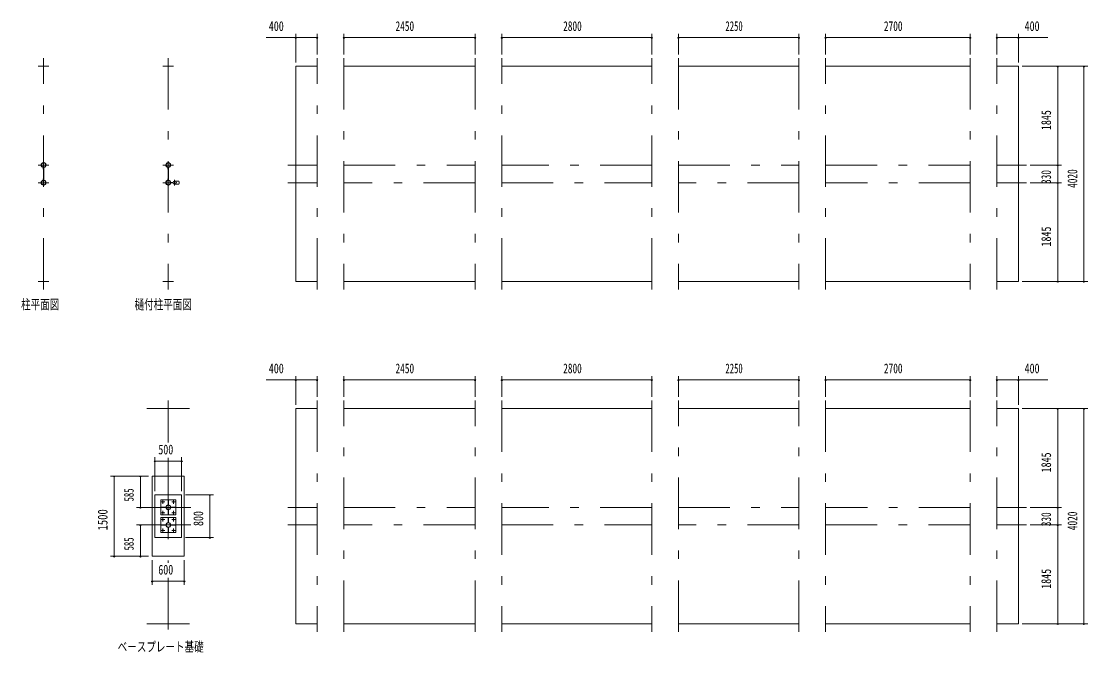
# Model space of a CAD drawing. Units: millimetres, scale not verified. Extents: x -31545 to 31552, y -14700 to 14700.
# Drawn here: x -31545 to -11624, y -11328 to 468 of the extents above; entities that cross this region are included whole.
import ezdxf
from ezdxf.enums import TextEntityAlignment as Align

# ---------------------------------------------------------------- set-up
doc = ezdxf.new("R2010")
doc.units = ezdxf.units.MM
doc.header["$LTSCALE"] = 80
doc.linetypes.add('USER3', pattern=[24, 12, -5, 2, -5])
for name, color, linetype, lineweight in [('0-2_1-07BOLD', 7, 'Continuous', 18), ('0-3_1-27CENTER', 3, 'USER3', 18), ('0-5_1-57DIM', 3, 'Continuous', 18)]:
    doc.layers.add(name, color=color, linetype=linetype, lineweight=lineweight)
doc.styles.add('ＭＳ ゴシック', font='')
doc.styles.get('ＭＳ ゴシック').set_extended_font_data('MS Gothic')

msp = doc.modelspace()

# ---------------------------------------------------------------- linework, layer by layer
at = {"layer": '0-2_1-07BOLD'}
for p, q in [((-31230.23, -372.46), (-31030.23, -372.46)), ((-28700.5, -372.46), (-28900.5, -372.46)), ((-23069.05, -372.46), (-25519.05, -372.46)), ((-19769.05, -372.46), (-22569.05, -372.46)), ((-17019.04, -372.46), (-19269.05, -372.46)), ((-13819.05, -372.46), (-16519.04, -372.46)), ((-31133.22, -2261.9), (-31133.22, -2503.01)), ((-31127.22, -2503.01), (-31127.22, -2261.9)), ((-28803.52, -2503.01), (-28803.52, -2261.9)), ((-28797.51, -2261.9), (-28797.51, -2503.01)), ((-28756.06, -2544.45), (-28709.85, -2544.45)), ((-28709.85, -2550.45), (-28756.06, -2550.45)), ((-28711.24, -2542.85), (-28754.59, -2542.85)), ((-28754.59, -2552.06), (-28711.24, -2552.06)), ((-28605.41, -2519.96), (-28672.99, -2519.96)), ((-28672.99, -2574.96), (-28605.41, -2574.96)), ((-31030.23, -4392.46), (-31230.23, -4392.46)), ((-28900.5, -4392.46), (-28700.5, -4392.46)), ((-25519.05, -4392.46), (-23069.05, -4392.46)), ((-22569.05, -4392.46), (-19769.05, -4392.46)), ((-19269.05, -4392.46), (-17019.04, -4392.46)), ((-16519.04, -4392.46), (-13819.05, -4392.46)), ((-28400.5, -6767.46), (-29200.5, -6767.46)), ((-25519.05, -6767.46), (-23069.05, -6767.46)), ((-22569.05, -6767.46), (-19769.05, -6767.46)), ((-19269.05, -6767.46), (-17019.04, -6767.46)), ((-16519.04, -6767.46), (-13819.05, -6767.46)), ((-28797.5, -8547.91), (-28803.5, -8547.91)), ((-28865.05, -8609.46), (-28865.05, -8615.46)), ((-28803.5, -8677.01), (-28797.5, -8677.01)), ((-28735.95, -8615.46), (-28735.95, -8609.46)), ((-28865.05, -8945.45), (-28865.05, -8939.45)), ((-28803.5, -8877.9), (-28797.5, -8877.9)), ((-28735.95, -8939.45), (-28735.95, -8945.45)), ((-28797.5, -9007.01), (-28803.5, -9007.01)), ((-29200.5, -10787.46), (-28400.5, -10787.46)), ((-23069.05, -10787.46), (-25519.05, -10787.46)), ((-19769.05, -10787.46), (-22569.05, -10787.46)), ((-17019.04, -10787.46), (-19269.05, -10787.46)), ((-13819.05, -10787.46), (-16519.04, -10787.46))]:
    msp.add_line(p, q, dxfattribs=at)
for points in [[(-26019.05, -372.46), (-26419.05, -372.46), (-26419.05, -4392.46), (-26019.05, -4392.46)], [(-13319.05, -4392.46), (-12919.05, -4392.46), (-12919.05, -372.46), (-13319.05, -372.46)], [(-31133.22, -2292.46), (-31134.82, -2292.46), (-31134.82, -2263.38)], [(-31125.62, -2263.38), (-31125.62, -2292.46), (-31127.22, -2292.46)], [(-28805.12, -2263.38), (-28805.12, -2292.46), (-28803.52, -2292.46)], [(-28797.51, -2292.46), (-28795.91, -2292.46), (-28795.91, -2263.38)], [(-31134.82, -2501.54), (-31134.82, -2472.46), (-31133.22, -2472.46)], [(-31127.22, -2472.46), (-31125.62, -2472.46), (-31125.62, -2501.54)], [(-28803.52, -2472.46), (-28805.12, -2472.46), (-28805.12, -2501.54)], [(-28795.91, -2501.54), (-28795.91, -2472.46), (-28797.51, -2472.46)], [(-26019.05, -10787.46), (-26419.05, -10787.46), (-26419.05, -6767.46), (-26019.05, -6767.46)], [(-13319.05, -6767.46), (-12919.05, -6767.46), (-12919.05, -10787.46), (-13319.05, -10787.46)]]:
    msp.add_lwpolyline(points, dxfattribs=at)
for points in [[(-29100.5, -8027.45), (-29100.5, -9527.46), (-28500.5, -9527.46), (-28500.5, -8027.45)], [(-29050.5, -8377.46), (-28550.5, -8377.46), (-28550.5, -9177.46), (-29050.5, -9177.46)], [(-28940.5, -8472.46), (-28940.5, -8752.46), (-28660.5, -8752.46), (-28660.5, -8472.46)], [(-28797.5, -8567.91), (-28803.5, -8567.91), (-28803.5, -8472.91), (-28797.5, -8472.91)], [(-28940.05, -8609.46), (-28940.05, -8615.46), (-28845.05, -8615.46), (-28845.05, -8609.46)], [(-28803.5, -8657.01), (-28797.5, -8657.01), (-28797.5, -8752.01), (-28803.5, -8752.01)], [(-28755.95, -8615.46), (-28755.95, -8609.46), (-28660.95, -8609.46), (-28660.95, -8615.46)], [(-28940.5, -8802.45), (-28660.5, -8802.45), (-28660.5, -9082.45), (-28940.5, -9082.45)], [(-28845.05, -8945.45), (-28940.05, -8945.45), (-28940.05, -8939.45), (-28845.05, -8939.45)], [(-28803.5, -8802.9), (-28797.5, -8802.9), (-28797.5, -8897.9), (-28803.5, -8897.9)], [(-28755.95, -8939.45), (-28660.95, -8939.45), (-28660.95, -8945.45), (-28755.95, -8945.45)], [(-28797.5, -8987.01), (-28797.5, -9082), (-28803.5, -9082), (-28803.5, -8987.01)]]:
    msp.add_lwpolyline(points, close=True, dxfattribs=at)
for centre, radius in [((-31130.23, -2217.46), 44.55), ((-31130.23, -2217.46), 40.35), ((-31130.23, -2169.06), 2.25), ((-28800.51, -2217.46), 44.55), ((-28800.51, -2217.46), 40.35), ((-28800.51, -2169.06), 2.25), ((-31130.23, -2547.46), 44.55), ((-31130.23, -2547.46), 40.35), ((-28800.51, -2547.46), 46.15), ((-28800.51, -2547.46), 44.55), ((-28800.51, -2547.46), 40.35), ((-28682.51, -2547.46), 27.5), ((-28651.16, -2547.46), 2.25), ((-31130.23, -2595.86), 2.25), ((-28800.51, -2595.86), 2.25), ((-28900.5, -8512.46), 8), ((-28700.5, -8512.46), 8), ((-28900.5, -8712.46), 8), ((-28800.5, -8612.46), 44.55), ((-28800.5, -8612.46), 40.35), ((-28700.5, -8712.46), 8), ((-28900.5, -8842.45), 8), ((-28800.5, -8942.45), 44.55), ((-28800.5, -8942.45), 40.35), ((-28700.5, -8842.45), 8), ((-28900.5, -9042.45), 8), ((-28700.5, -9042.45), 8)]:
    msp.add_circle(centre, radius, dxfattribs=at)
for centre, radius, start, end in [((-31130.22, -2217.46), 46.15, 93.78961, 264.28209), ((-31130.23, -2169.06), 3.85, 322.09525, 270.00276), ((-31130.22, -2217.46), 46.15, 275.72758, 90.00154), ((-28800.51, -2217.46), 46.15, 89.99846, 264.27242), ((-28800.51, -2169.06), 3.85, 269.99724, 217.90475), ((-28800.51, -2217.46), 46.15, 275.71791, 86.21039), ((-31130.22, -2547.46), 46.15, 95.71837, 266.21085), ((-31130.22, -2547.46), 46.15, 269.99892, 84.27287), ((-28682.51, -2547.46), 29.1, 0, 170.90512), ((-28682.51, -2547.46), 29.1, 189.09599, 354.06984), ((-28699.91, -2547.46), 44.9, 19.58864, 37.76454), ((-28699.91, -2547.46), 44.9, 322.23546, 340.41136), ((-28651.16, -2547.46), 3.85, 180, 128.65778), ((-28640.9, -2547.46), 44.9, 322.23546, 37.76454), ((-31130.23, -2595.86), 3.85, 90, 37.90752), ((-28800.51, -2595.86), 3.85, 142.09248, 90)]:
    msp.add_arc(centre, radius, start, end, dxfattribs=at)
at = {"layer": '0-3_1-27CENTER'}
for p, q in [((-31130.23, -4542.46), (-31130.23, -222.46)), ((-28800.5, -222.46), (-28800.5, -4542.46)), ((-26019.05, -4542.46), (-26019.05, -222.46)), ((-25519.05, -222.46), (-25519.05, -4542.46)), ((-23069.05, -222.46), (-23069.05, -4542.46)), ((-22569.05, -4542.46), (-22569.05, -222.46)), ((-19769.05, -4542.46), (-19769.05, -222.46)), ((-19269.05, -222.46), (-19269.05, -4542.46)), ((-17019.04, -222.46), (-17019.04, -4542.46)), ((-16519.04, -4542.46), (-16519.04, -222.46)), ((-13819.05, -222.46), (-13819.05, -4542.46)), ((-13319.05, -4542.46), (-13319.05, -222.46)), ((-31030.23, -2217.46), (-31230.23, -2217.46)), ((-28700.5, -2217.46), (-28900.5, -2217.46)), ((-26019.05, -2217.46), (-26569.04, -2217.46)), ((-25519.05, -2217.46), (-23069.05, -2217.46)), ((-19769.05, -2217.46), (-22569.05, -2217.46)), ((-19269.05, -2217.46), (-17019.04, -2217.46)), ((-16519.04, -2217.46), (-13819.05, -2217.46)), ((-13319.05, -2217.46), (-12769.04, -2217.46)), ((-31230.23, -2547.46), (-31030.23, -2547.46)), ((-28900.5, -2547.46), (-28700.5, -2547.46)), ((-28732.98, -2558.22), (-28732.98, -2536.69)), ((-28682.51, -2492.46), (-28682.51, -2602.46)), ((-26569.04, -2547.46), (-26019.05, -2547.46)), ((-23069.05, -2547.46), (-25519.05, -2547.46)), ((-22569.05, -2547.46), (-19769.05, -2547.46)), ((-17019.04, -2547.46), (-19269.05, -2547.46)), ((-13819.05, -2547.46), (-16519.04, -2547.46)), ((-12769.04, -2547.46), (-13319.05, -2547.46)), ((-28800.5, -6617.46), (-28800.5, -7398.87)), ((-26019.05, -6617.46), (-26019.05, -10937.46)), ((-25519.05, -10937.46), (-25519.05, -6617.46)), ((-23069.05, -10937.46), (-23069.05, -6617.46)), ((-22569.05, -6617.46), (-22569.05, -10937.46)), ((-19769.05, -6617.46), (-19769.05, -10937.46)), ((-19269.05, -10937.46), (-19269.05, -6617.46)), ((-17019.04, -10937.46), (-17019.04, -6617.46)), ((-16519.04, -6617.46), (-16519.04, -10937.46)), ((-13819.05, -6617.46), (-13819.05, -10937.46)), ((-13319.05, -10937.46), (-13319.05, -6617.46)), ((-28800.5, -7687.46), (-28800.5, -9647.46)), ((-28934.64, -8512.46), (-28866.35, -8512.46)), ((-28900.5, -8546.6), (-28900.5, -8478.31)), ((-28734.64, -8512.46), (-28666.35, -8512.46)), ((-28700.5, -8478.31), (-28700.5, -8546.6)), ((-28380.5, -8612.46), (-29200.5, -8612.46)), ((-28866.35, -8712.46), (-28934.64, -8712.46)), ((-28900.5, -8746.6), (-28900.5, -8678.31)), ((-28666.35, -8712.46), (-28734.64, -8712.46)), ((-28700.5, -8678.31), (-28700.5, -8746.6)), ((-26019.05, -8612.46), (-26569.04, -8612.46)), ((-25519.05, -8612.46), (-23069.05, -8612.46)), ((-19769.05, -8612.46), (-22569.05, -8612.46)), ((-19269.05, -8612.46), (-17019.04, -8612.46)), ((-13819.05, -8612.46), (-16519.04, -8612.46)), ((-13319.05, -8612.46), (-12769.04, -8612.46)), ((-29200.5, -8942.45), (-28380.5, -8942.45)), ((-28934.64, -8842.45), (-28866.35, -8842.45)), ((-28900.5, -8876.6), (-28900.5, -8808.31)), ((-28734.64, -8842.45), (-28666.35, -8842.45)), ((-28700.5, -8808.31), (-28700.5, -8876.6)), ((-26569.04, -8942.46), (-26019.05, -8942.46)), ((-23069.05, -8942.46), (-25519.05, -8942.46)), ((-22569.05, -8942.46), (-19769.05, -8942.46)), ((-17019.04, -8942.46), (-19269.05, -8942.46)), ((-16519.04, -8942.46), (-13819.05, -8942.46)), ((-12769.04, -8942.46), (-13319.05, -8942.46)), ((-28866.35, -9042.45), (-28934.64, -9042.45)), ((-28900.5, -9076.6), (-28900.5, -9008.31)), ((-28666.35, -9042.45), (-28734.64, -9042.45)), ((-28700.5, -9008.31), (-28700.5, -9076.6)), ((-28800.5, -9932.27), (-28800.5, -10937.46))]:
    msp.add_line(p, q, dxfattribs=at)
at = {"layer": '0-5_1-57DIM'}
for p, q in [((-26419.05, 232.54), (-26419.05, -302.46)), ((-26019.05, -152.46), (-26019.05, 232.54)), ((-25519.05, -152.46), (-25519.05, 232.54)), ((-23069.05, 232.54), (-23069.05, -152.46)), ((-22569.05, -152.46), (-22569.05, 232.54)), ((-19769.05, -152.46), (-19769.05, 232.54)), ((-19269.05, -152.46), (-19269.05, 232.54)), ((-17019.04, 232.54), (-17019.04, -152.46)), ((-16519.04, -152.46), (-16519.04, 232.54)), ((-13819.05, 232.54), (-13819.05, -152.46)), ((-13319.05, -152.46), (-13319.05, 232.54)), ((-12919.05, 232.54), (-12919.05, -302.46)), ((-26419.05, 162.54), (-26968.55, 162.54)), ((-26405.05, 162.54), (-26433.05, 162.54)), ((-26419.05, 162.54), (-26019.05, 162.54)), ((-26005.05, 162.54), (-26033.05, 162.54)), ((-25505.05, 162.54), (-25533.05, 162.54)), ((-25519.05, 162.54), (-23069.05, 162.54)), ((-23055.05, 162.54), (-23083.05, 162.54)), ((-22555.05, 162.54), (-22583.05, 162.54)), ((-22569.05, 162.54), (-19769.05, 162.54)), ((-19755.05, 162.54), (-19783.05, 162.54)), ((-19255.05, 162.54), (-19283.05, 162.54)), ((-19269.05, 162.54), (-17019.04, 162.54)), ((-17005.04, 162.54), (-17033.04, 162.54)), ((-16505.04, 162.54), (-16533.04, 162.54)), ((-16519.04, 162.54), (-13819.05, 162.54)), ((-13805.05, 162.54), (-13833.05, 162.54)), ((-13305.05, 162.54), (-13333.05, 162.54)), ((-13319.05, 162.54), (-12919.05, 162.54)), ((-12905.05, 162.54), (-12933.05, 162.54)), ((-12369.55, 162.54), (-12919.05, 162.54)), ((-12849.05, -372.46), (-11624.05, -372.46)), ((-12170.05, -372.46), (-12198.05, -372.46)), ((-12184.05, -372.46), (-12184.05, -2217.46)), ((-11680.05, -372.46), (-11708.05, -372.46)), ((-11694.05, -372.46), (-11694.05, -4392.46)), ((-12699.04, -2217.46), (-12114.05, -2217.46)), ((-12170.05, -2217.46), (-12198.05, -2217.46)), ((-12184.05, -2217.46), (-12184.05, -2547.46)), ((-12114.05, -2547.46), (-12699.04, -2547.46)), ((-12170.05, -2547.46), (-12198.05, -2547.46)), ((-12184.05, -2547.46), (-12184.05, -4392.46)), ((-11624.05, -4392.46), (-12849.05, -4392.46)), ((-12170.05, -4392.46), (-12198.05, -4392.46)), ((-11680.05, -4392.46), (-11708.05, -4392.46)), ((-26419.05, -6162.46), (-26419.05, -6697.46)), ((-26019.05, -6162.46), (-26019.05, -6547.46)), ((-25519.05, -6547.46), (-25519.05, -6162.46)), ((-23069.05, -6547.46), (-23069.05, -6162.46)), ((-22569.05, -6162.46), (-22569.05, -6547.46)), ((-19769.05, -6162.46), (-19769.05, -6547.46)), ((-19269.05, -6547.46), (-19269.05, -6162.46)), ((-17019.04, -6547.46), (-17019.04, -6162.46)), ((-16519.04, -6162.46), (-16519.04, -6547.46)), ((-13819.05, -6162.46), (-13819.05, -6547.46)), ((-13319.05, -6547.46), (-13319.05, -6162.46)), ((-12919.05, -6162.46), (-12919.05, -6697.46)), ((-26419.05, -6232.46), (-26968.55, -6232.46)), ((-26405.05, -6232.46), (-26433.05, -6232.46)), ((-26419.05, -6232.46), (-26019.05, -6232.46)), ((-26005.05, -6232.46), (-26033.05, -6232.46)), ((-25505.05, -6232.46), (-25533.05, -6232.46)), ((-25519.05, -6232.46), (-23069.05, -6232.46)), ((-23055.05, -6232.46), (-23083.05, -6232.46)), ((-22555.05, -6232.46), (-22583.05, -6232.46)), ((-22569.05, -6232.46), (-19769.05, -6232.46)), ((-19755.05, -6232.46), (-19783.05, -6232.46)), ((-19255.05, -6232.46), (-19283.05, -6232.46)), ((-19269.05, -6232.46), (-17019.04, -6232.46)), ((-17005.04, -6232.46), (-17033.04, -6232.46)), ((-16505.04, -6232.46), (-16533.04, -6232.46)), ((-16519.04, -6232.46), (-13819.05, -6232.46)), ((-13805.05, -6232.46), (-13833.05, -6232.46)), ((-13305.05, -6232.46), (-13333.05, -6232.46)), ((-13319.05, -6232.46), (-12919.05, -6232.46)), ((-12905.05, -6232.46), (-12933.05, -6232.46)), ((-12369.55, -6232.46), (-12919.05, -6232.46)), ((-12849.05, -6767.46), (-11624.05, -6767.46)), ((-12170.05, -6767.46), (-12198.05, -6767.46)), ((-12184.05, -6767.46), (-12184.05, -8612.46)), ((-11680.05, -6767.46), (-11708.05, -6767.46)), ((-11694.05, -6767.46), (-11694.05, -10787.46)), ((-29036.5, -7747.45), (-29064.5, -7747.45)), ((-29050.5, -8307.46), (-29050.5, -7677.45)), ((-29050.5, -7747.45), (-28550.5, -7747.45)), ((-28536.5, -7747.45), (-28564.5, -7747.45)), ((-28550.5, -8307.46), (-28550.5, -7677.45)), ((-29170.5, -8027.45), (-29880.5, -8027.45)), ((-29796.5, -8027.45), (-29824.5, -8027.45)), ((-29810.5, -8027.45), (-29810.5, -9527.46)), ((-29306.5, -8027.45), (-29334.5, -8027.45)), ((-29320.5, -8027.45), (-29320.5, -8612.46)), ((-28480.5, -8377.46), (-27953.57, -8377.46)), ((-28009.57, -8377.46), (-28037.57, -8377.46)), ((-28023.57, -8377.46), (-28023.57, -9177.46)), ((-29170.5, -8612.46), (-29390.5, -8612.46)), ((-29306.5, -8612.46), (-29334.5, -8612.46)), ((-12699.04, -8612.46), (-12114.05, -8612.46)), ((-12170.05, -8612.46), (-12198.05, -8612.46)), ((-12184.05, -8612.46), (-12184.05, -8942.46)), ((-29390.5, -8942.45), (-29170.5, -8942.45)), ((-29306.5, -8942.45), (-29334.5, -8942.45)), ((-29320.5, -8942.45), (-29320.5, -9527.46)), ((-12114.05, -8942.46), (-12699.04, -8942.46)), ((-12170.05, -8942.46), (-12198.05, -8942.46)), ((-12184.05, -8942.46), (-12184.05, -10787.46)), ((-27953.57, -9177.46), (-28480.5, -9177.46)), ((-28009.57, -9177.46), (-28037.57, -9177.46)), ((-29170.5, -9527.46), (-29880.5, -9527.46)), ((-29796.5, -9527.46), (-29824.5, -9527.46)), ((-29306.5, -9527.46), (-29334.5, -9527.46)), ((-29100.5, -10062.27), (-29100.5, -9597.46)), ((-28500.5, -9597.46), (-28500.5, -10062.27)), ((-29086.5, -9992.27), (-29114.5, -9992.27)), ((-29100.5, -9992.27), (-28500.5, -9992.27)), ((-28486.5, -9992.27), (-28514.5, -9992.27)), ((-12849.05, -10787.46), (-11624.05, -10787.46)), ((-12170.05, -10787.46), (-12198.05, -10787.46)), ((-11680.05, -10787.46), (-11708.05, -10787.46))]:
    msp.add_line(p, q, dxfattribs=at)
for centre in [(-26419.05, 162.54), (-26019.05, 162.54), (-25519.05, 162.54), (-23069.05, 162.54), (-22569.05, 162.54), (-19769.05, 162.54), (-19269.05, 162.54), (-17019.04, 162.54), (-16519.04, 162.54), (-13819.05, 162.54), (-13319.05, 162.54), (-12919.05, 162.54), (-12184.05, -372.46), (-11694.05, -372.46), (-12184.05, -2217.46), (-12184.05, -2547.46), (-12184.05, -4392.46), (-11694.05, -4392.46), (-26419.05, -6232.46), (-26019.05, -6232.46), (-25519.05, -6232.46), (-23069.05, -6232.46), (-22569.05, -6232.46), (-19769.05, -6232.46), (-19269.05, -6232.46), (-17019.04, -6232.46), (-16519.04, -6232.46), (-13819.05, -6232.46), (-13319.05, -6232.46), (-12919.05, -6232.46), (-12184.05, -6767.46), (-11694.05, -6767.46), (-29050.5, -7747.45), (-28550.5, -7747.45), (-29810.5, -8027.45), (-29320.5, -8027.45), (-28023.57, -8377.46), (-29320.5, -8612.46), (-12184.05, -8612.46), (-29320.5, -8942.45), (-12184.05, -8942.46), (-28023.57, -9177.46), (-29810.5, -9527.46), (-29320.5, -9527.46), (-29100.5, -9992.27), (-28500.5, -9992.27), (-12184.05, -10787.46), (-11694.05, -10787.46)]:
    msp.add_arc(centre, 14, 180, 0, dxfattribs=at)

# ---------------------------------------------------------------- texts
at = {"layer": '0-5_1-57DIM', "color": 7, "style": 'ＭＳ ゴシック'}
for s, width, p in [('400', 0.75, (-26921.47, 232.54)), ('2450', 0.7, (-24554.46, 232.54)), ('2800', 0.7, (-21422.83, 232.54)), ('2250', 0.65, (-18391.4, 232.54)), ('2700', 0.7, (-15430.29, 232.54)), ('400', 0.75, (-12801.97, 232.54)), ('柱平面図', 0.7, (-31550.23, -4967.59)), ('樋付柱平面図', 0.7, (-29430.5, -4967.59)), ('400', 0.75, (-26921.47, -6162.46)), ('2450', 0.7, (-24554.46, -6162.46)), ('2800', 0.7, (-21422.83, -6162.46)), ('2250', 0.65, (-18391.4, -6162.46)), ('2700', 0.7, (-15430.29, -6162.46)), ('400', 0.75, (-12801.97, -6162.46)), ('500', 0.75, (-28985.92, -7677.45)), ('600', 0.75, (-28986.5, -9922.27)), ('ベースプレート基礎', 0.7, (-29745.5, -11362.59))]:
    msp.add_text(s, height=182.3, dxfattribs=dict(at, width=width)).set_placement(p, align=Align.BOTTOM_LEFT)
for s, width, p in [('1845', 0.75, (-12254.05, -1564.07)), ('330', 0.7, (-12254.05, -2571.21)), ('4020', 0.7, (-11764.05, -2644.11)), ('1845', 0.75, (-12254.05, -3739.07)), ('1845', 0.75, (-12254.05, -7959.08)), ('585', 0.65, (-29390.5, -8501.81)), ('1500', 0.8, (-29880.5, -9044.83)), ('800', 0.75, (-28093.57, -8961.43)), ('330', 0.7, (-12254.05, -8966.22)), ('4020', 0.7, (-11764.05, -9039.12)), ('585', 0.65, (-29390.5, -9416.81)), ('1845', 0.75, (-12254.05, -10134.08))]:
    msp.add_text(s, height=182.3, rotation=90, dxfattribs=dict(at, width=width)).set_placement(p, align=Align.BOTTOM_LEFT)

doc.saveas('drawing.dxf')
